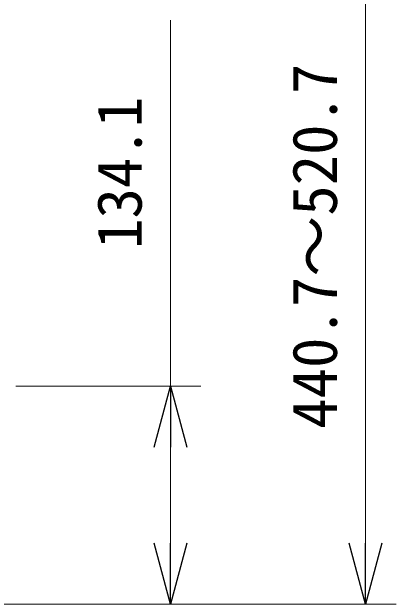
# Model space of a CAD drawing. Units: millimetres, scale not verified. Extents: x -63 to 62, y -56 to 57.
# Drawn here: x -11.88 to 3.86, y 11.55 to 35.84 of the extents above; entities that cross this region are included whole.
import ezdxf
from ezdxf.enums import TextEntityAlignment as Align

# ---------------------------------------------------------------- set-up
doc = ezdxf.new("R2010")
doc.units = ezdxf.units.MM
doc.header["$LTSCALE"] = 0.125
doc.layers.add('0-0_0', color=7, linetype='Continuous')
doc.layers.add('0-4_SUNPO', color=3, linetype='Continuous', lineweight=18)
doc.styles.add('ＭＳ ゴシック', font='')
doc.styles.get('ＭＳ ゴシック').set_extended_font_data('MS Gothic')

# ---------------------------------------------------------------- blocks, each defined once
blk = doc.blocks.new('_Open30')
at = {"layer": '0-0_0'}
blk.add_line((0, 0), (-1, 0), dxfattribs=at)
blk.add_lwpolyline([(-1, 0.26795), (0, 0), (-1, -0.26795)], dxfattribs=at)
blk = doc.blocks.new('D1')
at = {"layer": '0-4_SUNPO'}
for p, q in [((48.0543, 228.4297), (68.3698, 228.4297)), ((67.1198, 225.9297), (67.1198, 201.5497)), ((48.9507, 199.0497), (68.3698, 199.0497))]:
    blk.add_line(p, q, dxfattribs=at)
at = {"layer": '0-4_SUNPO', "xscale": 2.5, "yscale": 2.5}
for p, rotation in [((67.1198, 228.4297), 90), ((67.1198, 199.0497), 270)]:
    blk.add_blockref('_Open30', p, dxfattribs=dict(at, rotation=rotation))
at = {"layer": '0-4_SUNPO', "color": 7, "style": 'ＭＳ ゴシック'}
blk.add_text('440.7～520.7', height=1.833, rotation=90, dxfattribs=at).set_placement((66.4948, 206.2397), align=Align.BOTTOM_LEFT)
blk = doc.blocks.new('D2')
at = {"layer": '0-4_SUNPO'}
for p, q in [((59.1198, 207.9897), (59.1198, 222.9897)), ((52.789, 207.9897), (60.3698, 207.9897)), ((59.1198, 201.5497), (59.1198, 205.4897)), ((48.9507, 199.0497), (60.3698, 199.0497))]:
    blk.add_line(p, q, dxfattribs=at)
at = {"layer": '0-4_SUNPO', "xscale": 2.5, "yscale": 2.5}
for p, rotation in [((59.1198, 207.9897), 90), ((59.1198, 199.0497), 270)]:
    blk.add_blockref('_Open30', p, dxfattribs=dict(at, rotation=rotation))
at = {"layer": '0-4_SUNPO', "color": 7, "style": 'ＭＳ ゴシック'}
blk.add_text('134.1', height=1.833, rotation=90, dxfattribs=at).set_placement((58.4948, 213.6147), align=Align.BOTTOM_LEFT)

msp = doc.modelspace()

# ---------------------------------------------------------------- block references
at = {"layer": '0-4_SUNPO'}
for name in ['D1', 'D2']:
    msp.add_blockref(name, (-64.5109, -187.4959), dxfattribs=at)

doc.saveas('drawing.dxf')
